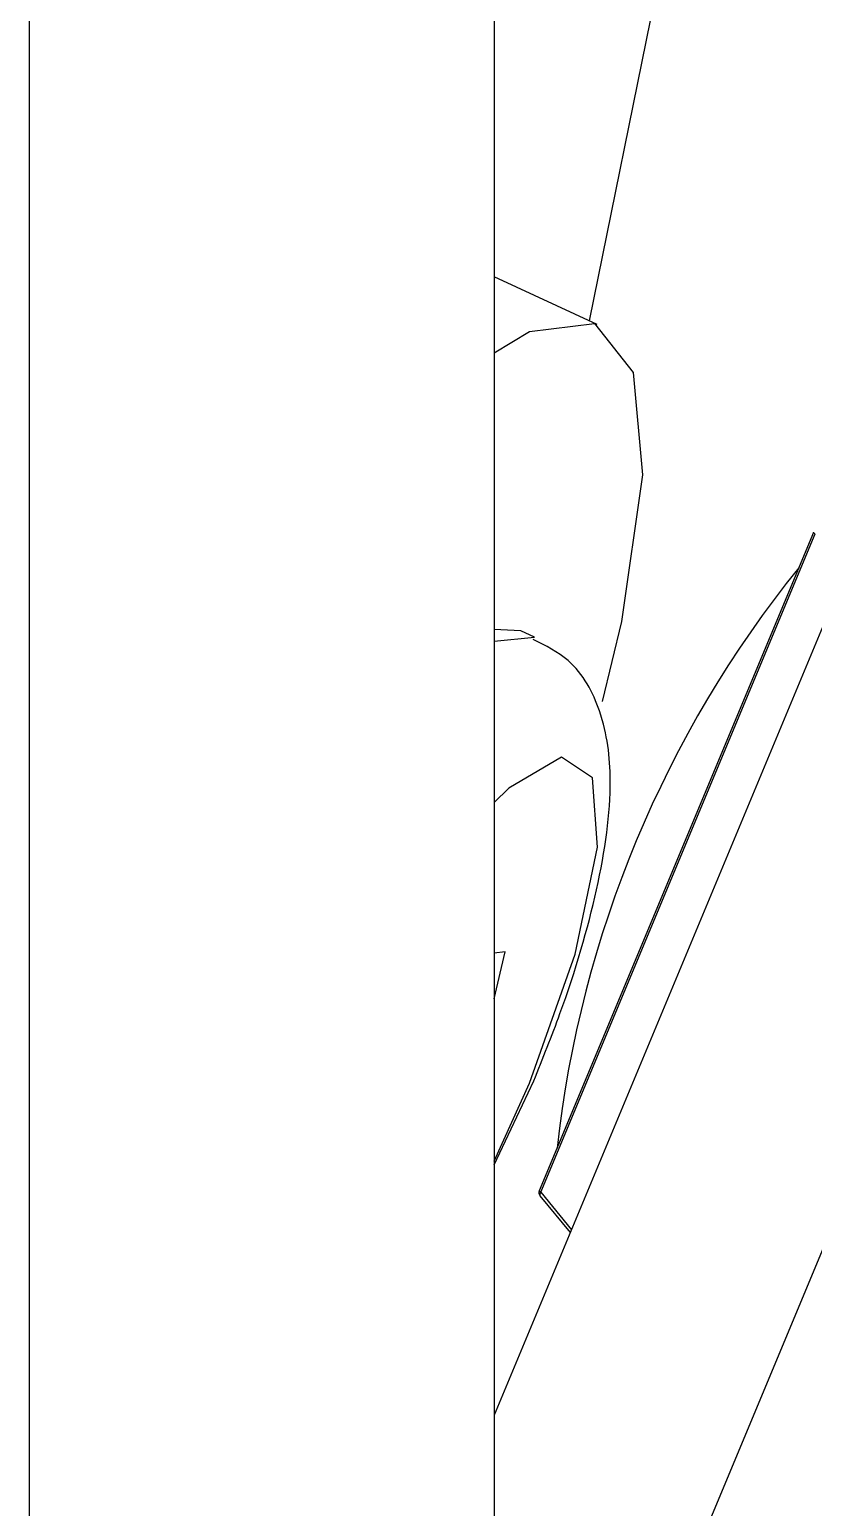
# Model space of a CAD drawing. Header units: millimetres. Extents: x -294 to 2792, y 5 to 1659.
# Drawn here: x 392.573 to 393.585, y 558.865 to 560.773 of the extents above; entities that cross this region are included whole.
import ezdxf

# ---------------------------------------------------------------- set-up
doc = ezdxf.new("R2010")
doc.units = ezdxf.units.MM
doc.layers.get('0').update_dxf_attribs({"lineweight": 18})

msp = doc.modelspace()

# ---------------------------------------------------------------- linework, layer by layer
at = {"color": 7, "linetype": 'Continuous', "lineweight": 25}
for p, q in [((393.1729, 569.4568), (393.1729, 554.9687)), ((392.5729, 555.5313), (392.5729, 569.3526)), ((393.5245, 561.5251), (393.2956, 560.3971)), ((393.7997, 560.4896), (393.1729, 558.9843)), ((393.3056, 560.3924), (393.1729, 560.454)), ((393.1729, 558.1799), (394.0803, 560.3592)), ((393.585, 560.124), (393.231, 559.2737)), ((393.2331, 559.2721), (393.5871, 560.1223)), ((393.2073, 559.997), (393.1729, 559.9985)), ((393.2248, 559.9889), (393.2073, 559.997)), ((393.1729, 559.9838), (393.225, 559.9888)), ((393.1872, 559.5825), (393.1729, 559.5807)), ((393.1729, 559.5217), (393.1872, 559.5825)), ((393.1729, 559.3074), (393.2241, 559.4158)), ((393.2331, 559.2721), (393.2726, 559.2237)), ((393.2319, 559.2676), (393.271, 559.2199))]:
    msp.add_line(p, q, dxfattribs=at)
for points in [[(393.1729, 560.356), (393.2186, 560.3836), (393.3023, 560.3938), (393.3522, 560.3304), (393.3642, 560.1986), (393.3373, 560.0089), (393.3122, 559.9058)], [(393.5871, 560.1223), (393.5864, 560.1227), (393.5859, 560.123), (393.5855, 560.1233), (393.5852, 560.1235), (393.5851, 560.1237), (393.585, 560.1239), (393.585, 560.124)], [(393.1729, 559.3121), (393.2185, 559.413), (393.2775, 559.5793), (393.3061, 559.7177), (393.2998, 559.8071), (393.2597, 559.8339), (393.1917, 559.794), (393.1729, 559.7755)], [(393.2331, 559.2721), (393.2325, 559.2713), (393.232, 559.2705), (393.2317, 559.2697), (393.2316, 559.269), (393.2316, 559.2684), (393.2318, 559.2679), (393.2319, 559.2676)]]:
    msp.add_lwpolyline(points, dxfattribs=at)
for centre, radius, start, end in [((394.6922, 559.1698), 1.447, 141.1053, 173.686), ((393.2343, 559.2757), 0.00379, 210.7897, 251.2736)]:
    msp.add_arc(centre, radius, start, end, dxfattribs=at)
for points, knots in [([(393.2241, 559.4158), (393.2357, 559.4449), (393.27, 559.5309), (393.3103, 559.6692), (393.3274, 559.7942), (393.3164, 559.8852), (393.2807, 559.9568), (393.2393, 559.9777), (393.2233, 559.9857)], [0, 0, 0, 0, 0.0765302, 0.2255467, 0.3809438, 0.4913518, 0.576366, 0.6301, 0.6301, 0.6301, 0.6301]), ([(393.2311, 559.2737), (393.231, 559.2735), (393.2307, 559.2729), (393.2305, 559.2718), (393.2306, 559.271), (393.2306, 559.2707)], [0, 0, 0, 0, 0.000582109, 0.002176714, 0.003116593, 0.003116593, 0.003116593, 0.003116593]), ([(393.2306, 559.2707), (393.2308, 559.2699), (393.2311, 559.2689), (393.2317, 559.2679), (393.2319, 559.2676), (393.2319, 559.2676)], [0, 0, 0, 0, 0.002339691, 0.003320294, 0.003408052, 0.003408052, 0.003408052, 0.003408052])]:
    msp.add_open_spline(points, degree=3, knots=knots, dxfattribs=at)

doc.saveas('drawing.dxf')
